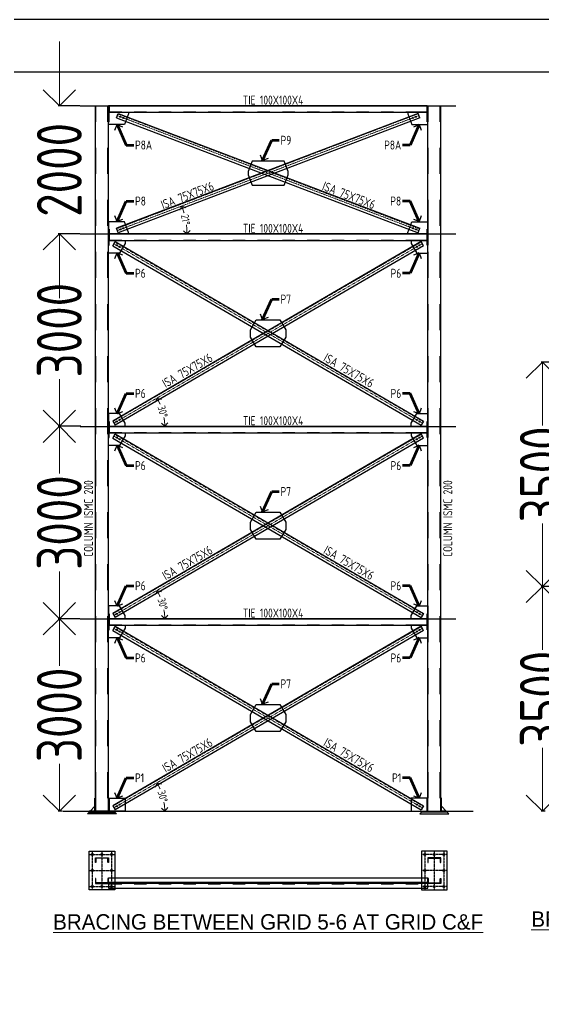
# Model space of a CAD drawing. Header units: millimetres. Extents: x 3470347 to 5996549, y -3470518 to 17149644.
# Drawn here: x 4843152 to 4851320, y 6806331 to 6821582 of the extents above; entities that cross this region are included whole.
import ezdxf
from ezdxf.enums import TextEntityAlignment as Align

# ---------------------------------------------------------------- set-up
doc = ezdxf.new("R2010")
doc.units = ezdxf.units.MM
doc.header["$MEASUREMENT"] = 0
doc.header["$PDMODE"] = 35
doc.header["$PDSIZE"] = -5
for name, pattern in [('CENTERX2', [4, 2.5, -0.5, 0.5, -0.5]), ('Continous', [0]), ('DASHED2', [0.375, 0.25, -0.125]), ('HIDDEN', [0.375, 0.25, -0.125])]:
    doc.linetypes.add(name, pattern=pattern)
doc.layers.get('0').update_dxf_attribs({"linetype": 'CONTINUOUS', "lineweight": 25})
doc.layers.get('DEFPOINTS').update_dxf_attribs({"linetype": 'CONTINUOUS', "lineweight": 25})
for name, color, linetype, lineweight in [('6 TEXT', 7, 'CONTINUOUS', 25), ('padestial', 5, 'CONTINUOUS', 20), ('rDIMension', 1, 'CONTINUOUS', 18), ('rPCC DASH', 9, 'HIDDEN', 15), ('rRCC 1', 3, 'CONTINUOUS', 25), ('rRCC 2', 40, 'CONTINUOUS', 15), ('SHEET', 7, 'CONTINUOUS', 15)]:
    doc.layers.add(name, color=color, linetype=linetype, lineweight=lineweight)
doc.layers.add('lintel', color=2, linetype='CONTINUOUS')
doc.layers.add('see level', color=2, linetype='CONTINUOUS')
doc.styles.add('DIM', font='geniso.shx', dxfattribs={"width": 0.85})
doc.styles.get("Standard").update_dxf_attribs({"font": ''})
doc.styles.get('Standard').set_extended_font_data('AR CENA')
doc.dimstyles.new('Copy of ST-100', dxfattribs={"dimscale": 100, "dimtxt": 1.2, "dimasz": 1.3, "dimexe": 0.18, "dimexo": 0.0625, "dimgap": 0.2, "dimtad": 0, "dimdec": 0, "dimzin": 0, "dimdsep": 46, "dimtxsty": 'DIM', "dimblk": 'OPEN90', "dimcen": 0.09, "dimclrd": 1, "dimclrt": 7, "dimadec": 0, "dimazin": 0, "dimtfac": 1, "dimtdec": 0, "dimtofl": 0, "dimtmove": 0, "dimatfit": 3, "dimldrblk": 'OPEN90', "dimfxl": 1, "dimtolj": 1, "dimtzin": 0, "dimlwd": -1, "dimarcsym": 0})
doc.dimstyles.new('ST-100', dxfattribs={"dimscale": 100, "dimtxt": 7, "dimasz": 5, "dimexe": 0.18, "dimexo": 0.0625, "dimgap": 0.2, "dimtad": 0, "dimdec": 0, "dimzin": 0, "dimdsep": 46, "dimtxsty": 'DIM', "dimblk": 'OPEN90', "dimcen": 0.09, "dimclrd": 256, "dimclrt": 7, "dimadec": 0, "dimazin": 0, "dimtfac": 1, "dimtdec": 0, "dimtofl": 0, "dimtmove": 0, "dimatfit": 3, "dimldrblk": 'OPEN90', "dimfxl": 1, "dimtolj": 1, "dimtzin": 0, "dimlwd": -1, "dimarcsym": 0})

# ---------------------------------------------------------------- blocks, each defined once
blk = doc.blocks.new('_Open90')
at = {"color": 0, "linetype": 'ByBlock', "lineweight": -2}
for p, q in [((-0.5, 0.5), (0, 0)), ((0, 0), (-1, 0)), ((0, 0), (-0.5, -0.5))]:
    blk.add_line(p, q, dxfattribs=at)
blk = doc.blocks.new('*D1740')
at = {"layer": 'DEFPOINTS', "color": 0}
for p in [(4843772, 6812238), (4844099, 6812238), (4843823, 6809238)]:
    blk.add_point(p, dxfattribs=at)
at = {"layer": 'rDIMension', "color": 0, "linetype": 'ByBlock', "lineweight": -2, "ltscale": 0.5}
for p, q in [((4844093, 6812238), (4843754, 6812238)), ((4843817, 6809238), (4843754, 6809238))]:
    blk.add_line(p, q, dxfattribs=at)
at = {"layer": 'rDIMension', "linetype": 'ByBlock', "ltscale": 0.5}
for p, q in [((4843772, 6811738), (4843772, 6811502)), ((4843772, 6809738), (4843772, 6809974))]:
    blk.add_line(p, q, dxfattribs=at)
at = {"layer": 'rDIMension', "xscale": 500, "yscale": 500, "zscale": 500}
for p, rotation in [((4843772, 6812238), 90), ((4843772, 6809238), 270)]:
    blk.add_blockref('_Open90', p, dxfattribs=dict(at, rotation=rotation))
at = {"layer": 'rDIMension', "color": 7, "insert": (4843772, 6810738), "char_height": 700, "attachment_point": 5, "rotation": 90, "style": 'DIM'}
blk.add_mtext('\\A1;3000', dxfattribs=at)
blk = doc.blocks.new('*D1741')
at = {"layer": 'DEFPOINTS', "color": 0}
for p in [(4843772, 6815238), (4844111, 6815238), (4843835, 6812238)]:
    blk.add_point(p, dxfattribs=at)
at = {"layer": 'rDIMension', "color": 0, "linetype": 'ByBlock', "lineweight": -2, "ltscale": 0.5}
for p, q in [((4844105, 6815238), (4843754, 6815238)), ((4843829, 6812238), (4843754, 6812238))]:
    blk.add_line(p, q, dxfattribs=at)
at = {"layer": 'rDIMension', "linetype": 'ByBlock', "ltscale": 0.5}
for p, q in [((4843772, 6814738), (4843772, 6814502)), ((4843772, 6812738), (4843772, 6812974))]:
    blk.add_line(p, q, dxfattribs=at)
at = {"layer": 'rDIMension', "xscale": 500, "yscale": 500, "zscale": 500}
for p, rotation in [((4843772, 6815238), 90), ((4843772, 6812238), 270)]:
    blk.add_blockref('_Open90', p, dxfattribs=dict(at, rotation=rotation))
at = {"layer": 'rDIMension', "color": 7, "insert": (4843772, 6813738), "char_height": 700, "attachment_point": 5, "rotation": 90, "style": 'DIM'}
blk.add_mtext('\\A1;3000', dxfattribs=at)
blk = doc.blocks.new('*D1742')
at = {"layer": 'DEFPOINTS', "color": 0}
for p in [(4843772, 6818238), (4844099, 6818238), (4843823, 6815238)]:
    blk.add_point(p, dxfattribs=at)
at = {"layer": 'rDIMension', "color": 0, "linetype": 'ByBlock', "lineweight": -2, "ltscale": 0.5}
for p, q in [((4844093, 6818238), (4843754, 6818238)), ((4843817, 6815238), (4843754, 6815238))]:
    blk.add_line(p, q, dxfattribs=at)
at = {"layer": 'rDIMension', "linetype": 'ByBlock', "ltscale": 0.5}
for p, q in [((4843772, 6817738), (4843772, 6817502)), ((4843772, 6815738), (4843772, 6815974))]:
    blk.add_line(p, q, dxfattribs=at)
at = {"layer": 'rDIMension', "xscale": 500, "yscale": 500, "zscale": 500}
for p, rotation in [((4843772, 6818238), 90), ((4843772, 6815238), 270)]:
    blk.add_blockref('_Open90', p, dxfattribs=dict(at, rotation=rotation))
at = {"layer": 'rDIMension', "color": 7, "insert": (4843772, 6816738), "char_height": 700, "attachment_point": 5, "rotation": 90, "style": 'DIM'}
blk.add_mtext('\\A1;3000', dxfattribs=at)
blk = doc.blocks.new('*D1743')
at = {"layer": 'DEFPOINTS', "color": 0}
for p in [(4843772, 6820238), (4844099, 6820238), (4843823, 6818238)]:
    blk.add_point(p, dxfattribs=at)
at = {"layer": 'rDIMension', "linetype": 'ByBlock', "ltscale": 0.5}
for p, q in [((4843772, 6820738), (4843772, 6821238)), ((4843772, 6817738), (4843772, 6817238))]:
    blk.add_line(p, q, dxfattribs=at)
at = {"layer": 'rDIMension', "color": 0, "linetype": 'ByBlock', "lineweight": -2, "ltscale": 0.5}
for p, q in [((4844093, 6820238), (4843754, 6820238)), ((4843817, 6818238), (4843754, 6818238))]:
    blk.add_line(p, q, dxfattribs=at)
at = {"layer": 'rDIMension', "xscale": 500, "yscale": 500, "zscale": 500}
for p, rotation in [((4843772, 6820238), 270), ((4843772, 6818238), 90)]:
    blk.add_blockref('_Open90', p, dxfattribs=dict(at, rotation=rotation))
at = {"layer": 'rDIMension', "color": 7, "insert": (4843772, 6819238), "char_height": 700, "attachment_point": 5, "rotation": 90, "style": 'DIM'}
blk.add_mtext('\\A1;2000', dxfattribs=at)
blk = doc.blocks.new('*D1746')
at = {"layer": 'DEFPOINTS', "color": 0}
for p in [(4851303, 6812738), (4851629, 6812738), (4851353, 6809238)]:
    blk.add_point(p, dxfattribs=at)
at = {"layer": 'rDIMension', "color": 0, "linetype": 'ByBlock', "lineweight": -2, "ltscale": 0.5}
for p, q in [((4851623, 6812738), (4851285, 6812738)), ((4851347, 6809238), (4851285, 6809238))]:
    blk.add_line(p, q, dxfattribs=at)
at = {"layer": 'rDIMension', "linetype": 'ByBlock', "ltscale": 0.5}
for p, q in [((4851303, 6812238), (4851303, 6811752)), ((4851303, 6809738), (4851303, 6810224))]:
    blk.add_line(p, q, dxfattribs=at)
at = {"layer": 'rDIMension', "xscale": 500, "yscale": 500, "zscale": 500}
for p, rotation in [((4851303, 6812738), 90), ((4851303, 6809238), 270)]:
    blk.add_blockref('_Open90', p, dxfattribs=dict(at, rotation=rotation))
at = {"layer": 'rDIMension', "color": 7, "insert": (4851303, 6810988), "char_height": 700, "attachment_point": 5, "rotation": 90, "style": 'DIM'}
blk.add_mtext('\\A1;3500', dxfattribs=at)
blk = doc.blocks.new('*D1747')
at = {"layer": 'DEFPOINTS', "color": 0}
for p in [(4851303, 6816238), (4851641, 6816238), (4851629, 6812738)]:
    blk.add_point(p, dxfattribs=at)
at = {"layer": 'rDIMension', "color": 0, "linetype": 'ByBlock', "lineweight": -2, "ltscale": 0.5}
for p, q in [((4851635, 6816238), (4851285, 6816238)), ((4851623, 6812738), (4851285, 6812738))]:
    blk.add_line(p, q, dxfattribs=at)
at = {"layer": 'rDIMension', "linetype": 'ByBlock', "ltscale": 0.5}
for p, q in [((4851303, 6815738), (4851303, 6815252)), ((4851303, 6813238), (4851303, 6813724))]:
    blk.add_line(p, q, dxfattribs=at)
at = {"layer": 'rDIMension', "xscale": 500, "yscale": 500, "zscale": 500}
for p, rotation in [((4851303, 6816238), 90), ((4851303, 6812738), 270)]:
    blk.add_blockref('_Open90', p, dxfattribs=dict(at, rotation=rotation))
at = {"layer": 'rDIMension', "color": 7, "insert": (4851303, 6814488), "char_height": 700, "attachment_point": 5, "rotation": 90, "style": 'DIM'}
blk.add_mtext('\\A1;3500', dxfattribs=at)
blk = doc.blocks.new('*D1752')
at = {"layer": 'DEFPOINTS', "color": 0}
for p in [(4849432, 6812087), (4843829, 6809238), (4844623, 6809288), (4845415, 6809245), (4850226, 6809238)]:
    blk.add_point(p, dxfattribs=at)
at = {"layer": 'rDIMension', "color": 1, "linetype": 'ByBlock'}
for start, end in [(23.0861, 23.6766), (6.5269, 9.1286)]:
    blk.add_arc((4844536, 6809238), 878, start, end, dxfattribs=at)
at = {"layer": 'rDIMension', "color": 1, "xscale": 100, "yscale": 100, "zscale": 100}
for p, rotation in [((4845295, 6809680), 116.940046121984), ((4845415, 6809238), 273.2634480507022)]:
    blk.add_blockref('_Open90', p, dxfattribs=dict(at, rotation=rotation))
at = {"layer": 'rDIMension', "color": 7, "insert": (4845384, 6809467), "char_height": 120, "attachment_point": 5, "rotation": 285.1017, "style": 'DIM'}
blk.add_mtext('\\A1;30%%d', dxfattribs=at)
blk = doc.blocks.new('*D1753')
at = {"layer": 'DEFPOINTS', "color": 0}
for p in [(4849432, 6815087), (4844623, 6812288), (4844099, 6812238), (4845415, 6812239), (4849956, 6812238)]:
    blk.add_point(p, dxfattribs=at)
at = {"layer": 'rDIMension', "color": 1, "linetype": 'ByBlock'}
for start, end in [(23.0861, 23.6766), (6.5269, 9.1286)]:
    blk.add_arc((4844536, 6812238), 878, start, end, dxfattribs=at)
at = {"layer": 'rDIMension', "color": 1, "xscale": 100, "yscale": 100, "zscale": 100}
for p, rotation in [((4845295, 6812680), 116.9400523882012), ((4845415, 6812238), 273.2634417844851)]:
    blk.add_blockref('_Open90', p, dxfattribs=dict(at, rotation=rotation))
at = {"layer": 'rDIMension', "color": 7, "insert": (4845384, 6812467), "char_height": 120, "attachment_point": 5, "rotation": 285.1017, "style": 'DIM'}
blk.add_mtext('\\A1;30%%d', dxfattribs=at)
blk = doc.blocks.new('*D1754')
at = {"layer": 'DEFPOINTS', "color": 0}
for p in [(4849432, 6818087), (4844099, 6815238), (4844623, 6815288), (4845415, 6815242), (4849956, 6815238)]:
    blk.add_point(p, dxfattribs=at)
at = {"layer": 'rDIMension', "color": 1, "linetype": 'ByBlock'}
for start, end in [(23.0861, 23.6766), (6.5269, 9.1286)]:
    blk.add_arc((4844536, 6815238), 878, start, end, dxfattribs=at)
at = {"layer": 'rDIMension', "color": 1, "xscale": 100, "yscale": 100, "zscale": 100}
for p, rotation in [((4845295, 6815680), 116.9400461219803), ((4845415, 6815238), 273.263448050706)]:
    blk.add_blockref('_Open90', p, dxfattribs=dict(at, rotation=rotation))
at = {"layer": 'rDIMension', "color": 7, "insert": (4845384, 6815467), "char_height": 120, "attachment_point": 5, "rotation": 285.1017, "style": 'DIM'}
blk.add_mtext('\\A1;30%%d', dxfattribs=at)
blk = doc.blocks.new('*D1755')
at = {"layer": 'DEFPOINTS', "color": 0}
for p in [(4849378, 6820084), (4845753, 6818386), (4844099, 6818238), (4844676, 6818291), (4849956, 6818238)]:
    blk.add_point(p, dxfattribs=at)
at = {"layer": 'rDIMension', "color": 1, "linetype": 'ByBlock'}
for start, end in [(15.6702, 16.2005), (4.675, 6.64)]:
    blk.add_arc((4844536, 6818238), 1226, start, end, dxfattribs=at)
at = {"layer": 'rDIMension', "color": 1, "xscale": 100, "yscale": 100, "zscale": 100}
for p, rotation in [((4845682, 6818675), 108.5380165022048), ((4845762, 6818238), 272.3374811977275)]:
    blk.add_blockref('_Open90', p, dxfattribs=dict(at, rotation=rotation))
at = {"layer": 'rDIMension', "color": 7, "insert": (4845742, 6818460), "char_height": 120, "attachment_point": 5, "rotation": 280.4377, "style": 'DIM'}
blk.add_mtext('\\A1;21%%d', dxfattribs=at)

msp = doc.modelspace()

# ---------------------------------------------------------------- hatches: boundary and pattern name
at = {"layer": '6 TEXT', "linetype": 'ByBlock'}
h = msp.add_hatch(color=8, dxfattribs=at)
h.dxf.hatch_style = 1
h.paths.add_polyline_path([(4844342.26, 6808503.9), (4844342.26, 6808437.9, -0.41421356), (4844339.26, 6808434.9), (4844336.26, 6808434.9), (4844336.26, 6808509.9), (4844536.26, 6808509.9), (4844536.26, 6808434.9), (4844533.26, 6808434.9, -0.41421356), (4844530.26, 6808437.9), (4844530.26, 6808503.9)])
h = msp.add_hatch(color=8, dxfattribs=at)
h.dxf.hatch_style = 1
h.paths.add_polyline_path([(4849712.26, 6808503.9), (4849712.26, 6808437.9, 0.41421356), (4849715.26, 6808434.9), (4849718.26, 6808434.9), (4849718.26, 6808509.9), (4849518.26, 6808509.9), (4849518.26, 6808434.9), (4849521.26, 6808434.9, 0.41421356), (4849524.26, 6808437.9), (4849524.26, 6808503.9)])
h = msp.add_hatch(color=8, dxfattribs=at)
h.dxf.hatch_style = 1
h.paths.add_polyline_path([(4844342.26, 6808115.9), (4844342.26, 6808181.9, 0.41421356), (4844339.26, 6808184.9), (4844336.26, 6808184.9), (4844336.26, 6808109.9), (4844536.26, 6808109.9), (4844536.26, 6808184.9), (4844533.26, 6808184.9, 0.41421356), (4844530.26, 6808181.9), (4844530.26, 6808115.9)])
h = msp.add_hatch(color=8, dxfattribs=at)
h.dxf.hatch_style = 1
h.paths.add_polyline_path([(4849712.26, 6808115.9), (4849712.26, 6808181.9, -0.41421356), (4849715.26, 6808184.9), (4849718.26, 6808184.9), (4849718.26, 6808109.9), (4849518.26, 6808109.9), (4849518.26, 6808184.9), (4849521.26, 6808184.9, -0.41421356), (4849524.26, 6808181.9), (4849524.26, 6808115.9)])
at = {"layer": 'padestial', "linetype": 'ByBlock', "true_color": 0xfeeab9}
h = msp.add_hatch(color=254, dxfattribs=at)
h.dxf.hatch_style = 1
h.paths.add_polyline_path([(4844796.26, 6808121.9), (4844536.26, 6808121.9), (4844536.26, 6808109.9), (4844796.26, 6808109.9)])
h = msp.add_hatch(color=254, dxfattribs=at)
h.dxf.hatch_style = 1
h.paths.add_polyline_path([(4847302.26, 6808109.9), (4847302.26, 6808121.9), (4846752.26, 6808121.9), (4846752.26, 6808109.9)])
h = msp.add_hatch(color=254, dxfattribs=at)
h.dxf.hatch_style = 1
h.paths.add_polyline_path([(4849258.26, 6808121.9), (4849518.26, 6808121.9), (4849518.26, 6808109.9), (4849258.26, 6808109.9)])
at = {"layer": 'rPCC DASH', "linetype": 'Continous', "transparency": 33554534}
h = msp.add_hatch(color=256, dxfattribs=at)
h.dxf.hatch_style = 1
h.paths.add_polyline_path([(4849506.26, 6819987.75), (4849518.26, 6819987.75), (4849518.26, 6820237.75), (4849506.26, 6820237.75)])
h.paths.add_polyline_path([(4844536.26, 6819987.75), (4844536.26, 6820237.75), (4844548.26, 6820237.75), (4844548.26, 6819987.75)])
h = msp.add_hatch(color=256, dxfattribs=at)
h.dxf.hatch_style = 1
h.paths.add_polyline_path([(4849506.26, 6818062.75), (4849506.26, 6818312.75), (4849518.26, 6818312.75), (4849518.26, 6818062.75)])
h.paths.add_polyline_path([(4844536.26, 6818312.75), (4844548.26, 6818312.75), (4844548.26, 6818062.75), (4844536.26, 6818062.75)])
h = msp.add_hatch(color=256, dxfattribs=at)
h.dxf.hatch_style = 1
h.paths.add_polyline_path([(4849506.26, 6815062.75), (4849506.26, 6815312.75), (4849518.26, 6815312.75), (4849518.26, 6815062.75)])
h.paths.add_polyline_path([(4844536.26, 6815312.75), (4844548.26, 6815312.75), (4844548.26, 6815062.75), (4844536.26, 6815062.75)])
h = msp.add_hatch(color=256, dxfattribs=at)
h.dxf.hatch_style = 1
h.paths.add_polyline_path([(4849506.26, 6812062.75), (4849506.26, 6812312.75), (4849518.26, 6812312.75), (4849518.26, 6812062.75)])
h.paths.add_polyline_path([(4844536.26, 6812312.75), (4844548.26, 6812312.75), (4844548.26, 6812062.75), (4844536.26, 6812062.75)])

# ---------------------------------------------------------------- linework, layer by layer
at = {"color": 1, "ltscale": 0.25}
for p, q in [((4844336.26, 6809237.75), (4844336.26, 6820237.75)), ((4844536.26, 6809237.75), (4844536.26, 6820237.75)), ((4849518.26, 6809237.75), (4849518.26, 6820237.75)), ((4849718.26, 6809237.75), (4849718.26, 6820237.75))]:
    msp.add_line(p, q, dxfattribs=at)
at = {"color": 1, "linetype": 'DASHED2', "ltscale": 0.25}
for p, q in [((4844342.26, 6809237.75), (4844342.26, 6820237.75)), ((4844530.26, 6809237.75), (4844530.26, 6820237.75)), ((4849524.26, 6809237.75), (4849524.26, 6820237.75)), ((4849712.26, 6809237.75), (4849712.26, 6820237.75))]:
    msp.add_line(p, q, dxfattribs=at)
at = {"color": 5, "linetype": 'DASHED2', "ltscale": 0.25}
for p, q in [((4849366.88, 6820113.73), (4844665.19, 6818320.63)), ((4844687.64, 6820113.73), (4849389.33, 6818320.63)), ((4849415.99, 6818114.67), (4844606.83, 6815315.28)), ((4844638.53, 6818114.67), (4849447.68, 6815315.28)), ((4849415.99, 6815114.67), (4844606.83, 6812315.28)), ((4844638.53, 6815114.67), (4849447.68, 6812315.28)), ((4849415.99, 6812114.67), (4844606.83, 6809315.28)), ((4844638.53, 6812114.67), (4849447.68, 6809315.28)), ((4844536.26, 6808127.9), (4849518.26, 6808127.9)), ((4844536.26, 6808103.9), (4849518.26, 6808103.9))]:
    msp.add_line(p, q, dxfattribs=at)
at = {"color": 192, "lineweight": 25, "elevation": 0}
msp.add_lwpolyline([(4835207.63, 6791073.07), (4878355.87, 6791073.07), (4878355.87, 6821581.96), (4835207.63, 6821581.96)], close=True, dxfattribs=at)
at = {"color": 6, "ltscale": 15}
for points in [[(4844548.26, 6820137.75), (4849506.26, 6820137.75), (4849506.26, 6820237.75), (4844548.26, 6820237.75)], [(4844548.26, 6818137.75), (4849506.26, 6818137.75), (4849506.26, 6818237.75), (4844548.26, 6818237.75)], [(4844548.26, 6815137.75), (4849506.26, 6815137.75), (4849506.26, 6815237.75), (4844548.26, 6815237.75)], [(4844548.26, 6812137.75), (4849506.26, 6812137.75), (4849506.26, 6812237.75), (4844548.26, 6812237.75)]]:
    msp.add_lwpolyline(points, close=True, dxfattribs=at)
at = {"color": 1, "linetype": 'DASHED2', "ltscale": 0.25}
for points in [[(4844548.26, 6820142.75), (4849506.26, 6820142.75), (4849506.26, 6820232.75), (4844548.26, 6820232.75)], [(4844548.26, 6818142.75), (4849506.26, 6818142.75), (4849506.26, 6818232.75), (4844548.26, 6818232.75)], [(4844548.26, 6815142.75), (4849506.26, 6815142.75), (4849506.26, 6815232.75), (4844548.26, 6815232.75)], [(4844548.26, 6812142.75), (4849506.26, 6812142.75), (4849506.26, 6812232.75), (4844548.26, 6812232.75)]]:
    msp.add_lwpolyline(points, close=True, dxfattribs=at)
at = {"layer": '6 TEXT', "color": 8, "linetype": 'CENTERX2', "ltscale": 0.1}
for p, q in [((4844236.26, 6808559.9), (4844636.26, 6808559.9)), ((4844286.26, 6808609.9), (4844286.26, 6808009.9)), ((4844436.26, 6808609.9), (4844436.26, 6808009.9)), ((4844586.26, 6808609.9), (4844586.26, 6808009.9)), ((4849818.26, 6808559.9), (4849418.26, 6808559.9)), ((4849468.26, 6808609.9), (4849468.26, 6808009.9)), ((4849618.26, 6808609.9), (4849618.26, 6808009.9)), ((4849768.26, 6808609.9), (4849768.26, 6808009.9)), ((4844236.26, 6808309.9), (4844636.26, 6808309.9)), ((4849818.26, 6808309.9), (4849418.26, 6808309.9)), ((4844236.26, 6808059.9), (4844636.26, 6808059.9)), ((4849818.26, 6808059.9), (4849418.26, 6808059.9))]:
    msp.add_line(p, q, dxfattribs=at)
at = {"layer": '6 TEXT', "color": 6, "linetype": 'ByBlock'}
for points in [[(4844236.26, 6808009.9), (4844236.26, 6808609.9), (4844636.26, 6808609.9), (4844636.26, 6808009.9)], [(4849818.26, 6808009.9), (4849818.26, 6808609.9), (4849418.26, 6808609.9), (4849418.26, 6808009.9)]]:
    msp.add_lwpolyline(points, close=True, dxfattribs=at)
for points in [[(4844339.26, 6808434.9), (4844336.26, 6808434.9), (4844336.26, 6808509.9), (4844536.26, 6808509.9), (4844536.26, 6808434.9), (4844533.26, 6808434.9, -0.41421356), (4844530.26, 6808437.9), (4844530.26, 6808503.9), (4844342.26, 6808503.9), (4844342.26, 6808437.9, -0.41421356)], [(4849715.26, 6808434.9), (4849718.26, 6808434.9), (4849718.26, 6808509.9), (4849518.26, 6808509.9), (4849518.26, 6808434.9), (4849521.26, 6808434.9, 0.41421356), (4849524.26, 6808437.9), (4849524.26, 6808503.9), (4849712.26, 6808503.9), (4849712.26, 6808437.9, 0.41421356)], [(4844339.26, 6808184.9), (4844336.26, 6808184.9), (4844336.26, 6808109.9), (4844536.26, 6808109.9), (4844536.26, 6808184.9), (4844533.26, 6808184.9, 0.41421356), (4844530.26, 6808181.9), (4844530.26, 6808115.9), (4844342.26, 6808115.9), (4844342.26, 6808181.9, 0.41421356)], [(4849715.26, 6808184.9), (4849718.26, 6808184.9), (4849718.26, 6808109.9), (4849518.26, 6808109.9), (4849518.26, 6808184.9), (4849521.26, 6808184.9, -0.41421356), (4849524.26, 6808181.9), (4849524.26, 6808115.9), (4849712.26, 6808115.9), (4849712.26, 6808181.9, -0.41421356)]]:
    msp.add_lwpolyline(points, format="xyb", close=True, dxfattribs=at)
at = {"layer": '6 TEXT', "color": 2, "linetype": 'ByBlock'}
for centre in [(4844286.26, 6808559.9), (4844436.26, 6808559.9), (4844586.26, 6808559.9), (4849468.26, 6808559.9), (4849618.26, 6808559.9), (4849768.26, 6808559.9), (4844286.26, 6808309.9), (4844586.26, 6808309.9), (4849468.26, 6808309.9), (4849768.26, 6808309.9), (4844286.26, 6808059.9), (4844436.26, 6808059.9), (4844586.26, 6808059.9), (4849468.26, 6808059.9), (4849618.26, 6808059.9), (4849768.26, 6808059.9)]:
    msp.add_circle(centre, 15, dxfattribs=at)
at = {"layer": 'lintel', "color": 5, "linetype": 'ByBlock'}
for p, q in [((4849364.74, 6820119.34), (4844663.05, 6818326.24)), ((4844663.05, 6820049.26), (4844689.77, 6820119.34)), ((4844689.77, 6820119.34), (4849391.47, 6818326.24)), ((4849391.47, 6820049.26), (4849364.74, 6820119.34)), ((4849391.47, 6820049.26), (4849364.74, 6820119.34)), ((4844663.05, 6820049.26), (4849364.74, 6818256.16)), ((4849391.47, 6820049.26), (4844689.77, 6818256.16)), ((4844689.77, 6818256.16), (4844663.05, 6818326.24)), ((4849364.74, 6818256.16), (4849391.47, 6818326.24)), ((4849412.97, 6818119.85), (4844603.82, 6815320.47)), ((4844603.82, 6818055.04), (4844641.55, 6818119.85)), ((4844641.55, 6818119.85), (4849450.7, 6815320.47)), ((4849450.7, 6818055.04), (4849412.97, 6818119.85)), ((4844603.82, 6818055.04), (4849412.97, 6815255.65)), ((4849450.7, 6818055.04), (4844641.55, 6815255.65)), ((4844603.82, 6815320.47), (4844641.55, 6815255.65)), ((4849450.7, 6815320.47), (4849412.97, 6815255.65)), ((4849412.97, 6815119.85), (4844603.82, 6812320.47)), ((4844603.82, 6815055.04), (4844641.55, 6815119.85)), ((4844603.82, 6815055.04), (4849412.97, 6812255.65)), ((4844641.55, 6815119.85), (4849450.7, 6812320.47)), ((4849450.7, 6815055.04), (4844641.55, 6812255.65)), ((4849450.7, 6815055.04), (4849412.97, 6815119.85)), ((4844603.82, 6812320.47), (4844641.55, 6812255.65)), ((4849450.7, 6812320.47), (4849412.97, 6812255.65)), ((4849412.97, 6812119.85), (4844603.82, 6809320.47)), ((4844603.82, 6812055.04), (4844641.55, 6812119.85)), ((4844641.55, 6812119.85), (4849450.7, 6809320.47)), ((4849450.7, 6812055.04), (4849412.97, 6812119.85)), ((4844603.82, 6812055.04), (4849412.97, 6809255.65)), ((4849450.7, 6812055.04), (4844641.55, 6809255.65)), ((4844603.82, 6809320.47), (4844641.55, 6809255.65)), ((4849450.7, 6809320.47), (4849412.97, 6809255.65))]:
    msp.add_line(p, q, dxfattribs=at)
for points in [[(4844536.26, 6819987.75), (4844548.26, 6819987.75), (4844548.26, 6820237.75), (4844536.26, 6820237.75)], [(4849518.26, 6819987.75), (4849506.26, 6819987.75), (4849506.26, 6820237.75), (4849518.26, 6820237.75)], [(4844536.26, 6818062.75), (4844548.26, 6818062.75), (4844548.26, 6818312.75), (4844536.26, 6818312.75)], [(4849518.26, 6818062.75), (4849506.26, 6818062.75), (4849506.26, 6818312.75), (4849518.26, 6818312.75)], [(4844536.26, 6815062.75), (4844548.26, 6815062.75), (4844548.26, 6815312.75), (4844536.26, 6815312.75)], [(4849518.26, 6815062.75), (4849506.26, 6815062.75), (4849506.26, 6815312.75), (4849518.26, 6815312.75)], [(4844536.26, 6812062.75), (4844548.26, 6812062.75), (4844548.26, 6812312.75), (4844536.26, 6812312.75)], [(4849518.26, 6812062.75), (4849506.26, 6812062.75), (4849506.26, 6812312.75), (4849518.26, 6812312.75)], [(4844536.26, 6808121.9), (4844536.26, 6808196.9), (4849518.26, 6808196.9), (4849518.26, 6808121.9)], [(4849518.26, 6808109.9), (4844536.26, 6808109.9), (4844536.26, 6808034.9), (4849518.26, 6808034.9)]]:
    msp.add_lwpolyline(points, close=True, dxfattribs=at)
at = {"layer": 'lintel', "color": 4, "linetype": 'ByBlock'}
for points in [[(4844848.26, 6820112.75), (4844786.26, 6819947.75), (4844536.26, 6819947.75), (4844536.26, 6819987.75), (4844548.26, 6819987.75), (4844548.26, 6820137.75), (4844848.26, 6820137.75)], [(4849206.26, 6820112.75), (4849268.26, 6819947.75), (4849518.26, 6819947.75), (4849518.26, 6819987.75), (4849506.26, 6819987.75), (4849506.26, 6820137.75), (4849206.26, 6820137.75)], [(4847337.26, 6819162.75), (4847337.26, 6819212.75), (4847277.26, 6819375.25), (4846777.26, 6819375.25), (4846717.26, 6819212.75), (4846717.26, 6819162.75), (4846777.26, 6819000.25), (4847277.26, 6819000.25)], [(4844848.26, 6818262.75), (4844786.26, 6818427.75), (4844536.26, 6818427.75), (4844536.26, 6818312.75), (4844548.26, 6818312.75), (4844548.26, 6818237.75), (4844848.26, 6818237.75)], [(4849206.26, 6818262.75), (4849268.26, 6818427.75), (4849518.26, 6818427.75), (4849518.26, 6818312.75), (4849506.26, 6818312.75), (4849506.26, 6818237.75), (4849206.26, 6818237.75)], [(4844798.26, 6818087.75), (4844708.26, 6817937.75), (4844536.26, 6817937.75), (4844536.26, 6818062.75), (4844548.26, 6818062.75), (4844548.26, 6818137.75), (4844798.26, 6818137.75)], [(4849256.26, 6818087.75), (4849346.26, 6817937.75), (4849518.26, 6817937.75), (4849518.26, 6818062.75), (4849506.26, 6818062.75), (4849506.26, 6818137.75), (4849256.26, 6818137.75)], [(4846842.26, 6816897.75), (4847212.26, 6816897.75), (4847302.26, 6816745.25), (4847302.26, 6816630.25), (4847212.26, 6816477.75), (4846842.26, 6816477.75), (4846752.26, 6816630.25), (4846752.26, 6816745.25)], [(4844798.26, 6815287.75), (4844708.26, 6815437.75), (4844536.26, 6815437.75), (4844536.26, 6815312.75), (4844548.26, 6815312.75), (4844548.26, 6815237.75), (4844798.26, 6815237.75)], [(4849256.26, 6815287.75), (4849346.26, 6815437.75), (4849518.26, 6815437.75), (4849518.26, 6815312.75), (4849506.26, 6815312.75), (4849506.26, 6815237.75), (4849256.26, 6815237.75)], [(4844798.26, 6815087.75), (4844708.26, 6814937.75), (4844536.26, 6814937.75), (4844536.26, 6815062.75), (4844548.26, 6815062.75), (4844548.26, 6815137.75), (4844798.26, 6815137.75)], [(4849256.26, 6815087.75), (4849346.26, 6814937.75), (4849518.26, 6814937.75), (4849518.26, 6815062.75), (4849506.26, 6815062.75), (4849506.26, 6815137.75), (4849256.26, 6815137.75)], [(4846842.26, 6813897.75), (4847212.26, 6813897.75), (4847302.26, 6813745.25), (4847302.26, 6813630.25), (4847212.26, 6813477.75), (4846842.26, 6813477.75), (4846752.26, 6813630.25), (4846752.26, 6813745.25)], [(4844798.26, 6812287.75), (4844708.26, 6812437.75), (4844536.26, 6812437.75), (4844536.26, 6812312.75), (4844548.26, 6812312.75), (4844548.26, 6812237.75), (4844798.26, 6812237.75)], [(4849256.26, 6812287.75), (4849346.26, 6812437.75), (4849518.26, 6812437.75), (4849518.26, 6812312.75), (4849506.26, 6812312.75), (4849506.26, 6812237.75), (4849256.26, 6812237.75)], [(4844798.26, 6812087.75), (4844708.26, 6811937.75), (4844536.26, 6811937.75), (4844536.26, 6812062.75), (4844548.26, 6812062.75), (4844548.26, 6812137.75), (4844798.26, 6812137.75)], [(4849256.26, 6812087.75), (4849346.26, 6811937.75), (4849518.26, 6811937.75), (4849518.26, 6812062.75), (4849506.26, 6812062.75), (4849506.26, 6812137.75), (4849256.26, 6812137.75)], [(4846842.26, 6810897.75), (4847212.26, 6810897.75), (4847302.26, 6810745.25), (4847302.26, 6810630.25), (4847212.26, 6810477.75), (4846842.26, 6810477.75), (4846752.26, 6810630.25), (4846752.26, 6810745.25)], [(4844336.26, 6809437.75), (4844336.26, 6809237.75), (4844326.26, 6809237.75), (4844326.26, 6809437.75)], [(4844546.26, 6809437.75), (4844546.26, 6809237.75), (4844536.26, 6809237.75), (4844536.26, 6809437.75)], [(4844796.26, 6809237.75), (4844546.26, 6809237.75), (4844546.26, 6809437.75), (4844796.26, 6809437.75)], [(4849258.26, 6809237.75), (4849508.26, 6809237.75), (4849508.26, 6809437.75), (4849258.26, 6809437.75)], [(4849508.26, 6809437.75), (4849508.26, 6809237.75), (4849518.26, 6809237.75), (4849518.26, 6809437.75)], [(4849718.26, 6809437.75), (4849718.26, 6809237.75), (4849728.26, 6809237.75), (4849728.26, 6809437.75)], [(4844236.26, 6809217.75), (4844636.26, 6809217.75), (4844636.26, 6809237.75), (4844236.26, 6809237.75)], [(4844326.26, 6809312.75), (4844251.26, 6809237.75), (4844326.26, 6809237.75)], [(4849818.26, 6809217.75), (4849418.26, 6809217.75), (4849418.26, 6809237.75), (4849818.26, 6809237.75)], [(4849728.26, 6809312.75), (4849803.26, 6809237.75), (4849728.26, 6809237.75)]]:
    msp.add_lwpolyline(points, close=True, dxfattribs=at)
at = {"layer": 'padestial', "color": 254, "linetype": 'ByBlock', "true_color": 0xfeeab9}
for points in [[(4844536.26, 6808109.9), (4844796.26, 6808109.9), (4844796.26, 6808121.9), (4844536.26, 6808121.9)], [(4846752.26, 6808109.9), (4847302.26, 6808109.9), (4847302.26, 6808121.9), (4846752.26, 6808121.9)], [(4849518.26, 6808109.9), (4849258.26, 6808109.9), (4849258.26, 6808121.9), (4849518.26, 6808121.9)]]:
    msp.add_lwpolyline(points, close=True, dxfattribs=at)
at = {"layer": 'rPCC DASH', "linetype": 'DASHED2', "ltscale": 0.35}
for p, q in [((4844676.41, 6820084.3), (4849378.1, 6818291.2)), ((4849378.1, 6820084.3), (4844676.41, 6818291.2)), ((4844622.68, 6818087.44), (4849431.83, 6815288.06)), ((4849431.83, 6818087.44), (4844622.68, 6815288.06)), ((4844622.68, 6815087.44), (4849431.83, 6812288.06)), ((4849431.83, 6815087.44), (4844622.68, 6812288.06)), ((4844622.68, 6812087.44), (4849431.83, 6809288.06)), ((4849431.83, 6812087.44), (4844622.68, 6809288.06))]:
    msp.add_line(p, q, dxfattribs=at)
at = {"layer": 'rRCC 1', "color": 40, "true_color": 0xf8d731}
for centre in [(4844723.13, 6820066.48), (4844769.85, 6820048.67), (4849284.67, 6820048.67), (4849331.39, 6820066.48), (4844723.13, 6818309.02), (4844769.85, 6818326.84), (4849284.67, 6818326.84), (4849331.39, 6818309.02), (4844665.89, 6818062.29), (4849388.62, 6818062.29), (4844709.11, 6818037.14), (4849345.41, 6818037.14), (4844709.11, 6815338.37), (4849345.41, 6815338.37), (4844665.89, 6815313.21), (4849388.62, 6815313.21), (4844665.89, 6815062.29), (4844709.11, 6815037.14), (4849345.41, 6815037.14), (4849388.62, 6815062.29), (4844665.89, 6812313.21), (4844709.11, 6812338.37), (4849345.41, 6812338.37), (4849388.62, 6812313.21), (4844665.89, 6812062.29), (4844709.11, 6812037.14), (4849345.41, 6812037.14), (4849388.62, 6812062.29), (4844665.89, 6809313.21), (4844709.11, 6809338.37), (4849345.41, 6809338.37), (4849388.62, 6809313.21)]:
    msp.add_circle(centre, 8, dxfattribs=at)
at = {"layer": 'see level', "color": 8, "linetype": 'ByBlock'}
for p, q in [((4844098.76, 6820237.75), (4849955.76, 6820237.75)), ((4844098.76, 6818237.75), (4849955.76, 6818237.75)), ((4844098.76, 6815237.75), (4849955.76, 6815237.75)), ((4844098.76, 6812237.75), (4849955.76, 6812237.75)), ((4843828.81, 6809237.75), (4850225.7, 6809237.75))]:
    msp.add_line(p, q, dxfattribs=at)
at = {"layer": 'see level', "color": 0, "linetype": 'ByBlock'}
for points in [[(4844211.26, 6809192.75), (4844236.26, 6809217.75), (4844636.26, 6809217.75), (4844661.26, 6809192.75), (4844211.26, 6809192.75)], [(4849843.26, 6809192.75), (4849818.26, 6809217.75), (4849418.26, 6809217.75), (4849393.26, 6809192.75), (4849843.26, 6809192.75)]]:
    msp.add_lwpolyline(points, dxfattribs=at)
at = {"layer": 'SHEET', "color": 220, "lineweight": 25, "elevation": 0}
msp.add_lwpolyline([(4836029.5, 6791893.4), (4877533.99, 6791893.4), (4877533.99, 6820761.63), (4836029.5, 6820761.63)], close=True, dxfattribs=at)

# ---------------------------------------------------------------- texts
at = {"layer": 'rRCC 1', "color": 7, "char_height": 140.625, "style": 'DIM'}
for s, insert, attachment_point in [('\\A1;TIE 100X100X4', (4847575.39, 6820325.78), 6), ('\\A1;P9', (4847220.55, 6819699.22), 4), ('\\A1;P8A', (4844952.25, 6819624.79), 4), ('\\A1;P8A', (4849102.26, 6819624.79), 6), ('\\A1;P8', (4844952.25, 6818750.72), 4), ('\\A1;P8', (4849102.26, 6818750.72), 6), ('\\A1;TIE 100X100X4', (4847575.39, 6818325.78), 6), ('\\A1;P6', (4844952.25, 6817624.79), 4), ('\\A1;P6', (4849102.26, 6817624.79), 6), ('\\A1;P7', (4847220.55, 6817221.72), 4), ('\\A1;P6', (4844952.25, 6815750.72), 4), ('\\A1;P6', (4849102.26, 6815750.72), 6), ('\\A1;TIE 100X100X4', (4847575.39, 6815325.78), 6), ('\\A1;P6', (4844952.25, 6814624.79), 4), ('\\A1;P6', (4849102.26, 6814624.79), 6), ('\\A1;P7', (4847220.55, 6814221.72), 4), ('\\A1;P6', (4844952.25, 6812750.72), 4), ('\\A1;P6', (4849102.26, 6812750.72), 6), ('\\A1;TIE 100X100X4', (4847575.39, 6812325.78), 6), ('\\A1;P6', (4844952.25, 6811624.79), 4), ('\\A1;P6', (4849102.26, 6811624.79), 6), ('\\A1;P7', (4847220.55, 6811221.72), 4), ('\\A1;P1', (4844952.25, 6809755.72), 4), ('\\A1;P1', (4849102.26, 6809755.72), 6)]:
    msp.add_mtext(s, dxfattribs=dict(at, insert=insert, attachment_point=attachment_point))
for s, insert, attachment_point, rotation in [('\\A1;ISA 75X75X6', (4845768.26, 6818840.32), 5, 21), ('\\A1;ISA 75X75X6', (4848286.26, 6818840.32), 5, 339), ('\\A1;ISA 75X75X6', (4845768.26, 6816109.62), 5, 30), ('\\A1;ISA 75X75X6', (4848286.26, 6816109.62), 5, 330), ('\\A1;COLUMN ISMC 200', (4844226.4, 6814396.38), 6, 90), ('\\A1;COLUMN ISMC 200', (4849828.12, 6814396.38), 6, 90), ('\\A1;ISA 75X75X6', (4845768.26, 6813109.62), 5, 30), ('\\A1;ISA 75X75X6', (4848286.26, 6813109.62), 5, 330), ('\\A1;ISA 75X75X6', (4845768.26, 6810109.62), 5, 30), ('\\A1;ISA 75X75X6', (4848286.26, 6810109.62), 5, 330)]:
    msp.add_mtext(s, dxfattribs=dict(at, insert=insert, attachment_point=attachment_point, rotation=rotation))
at = {"layer": 'rRCC 2'}
for s, p in [('%%UBRACING BETWEEN GRID 5-6 AT GRID C&F', (4847027.26, 6807508.97)), ('%%UBRACING BETWEEN GRID 5-6 AT GRID A&H', (4854491.69, 6807552.97))]:
    msp.add_text(s, height=240, dxfattribs=at).set_placement(p, align=Align.MIDDLE_CENTER)

# ---------------------------------------------------------------- dimensions: what is measured, and where the dimension line sits
at = {"layer": 'rDIMension', "color": 7, "linetype": 'ByBlock', "ltscale": 0.5}
for base, p1, p2, picture, middle in [((4843772.14, 6820237.75), (4843822.86, 6818237.75), (4844098.76, 6820237.75), '*D1743', (4843772.14, 6819237.75)), ((4843772.14, 6818237.75), (4843822.86, 6815237.75), (4844098.76, 6818237.75), '*D1742', (4843772.14, 6816737.75)), ((4851302.57, 6816237.75), (4851629.19, 6812737.75), (4851641.47, 6816237.75), '*D1747', (4851302.57, 6814487.75)), ((4843772.14, 6815237.75), (4843835.14, 6812237.75), (4844111.04, 6815237.75), '*D1741', (4843772.14, 6813737.75)), ((4851302.57, 6812737.75), (4851353.3, 6809237.75), (4851629.19, 6812737.75), '*D1746', (4851302.57, 6810987.75)), ((4843772.14, 6812237.75), (4843822.86, 6809237.75), (4844098.76, 6812237.75), '*D1740', (4843772.14, 6810737.75))]:
    dim = msp.add_linear_dim(base=base, p1=p1, p2=p2, angle=90, dimstyle='ST-100', dxfattribs=at)
    dim.commit()
    dim.dimension.update_dxf_attribs({"geometry": picture, "text_midpoint": middle})
at = {"layer": 'rDIMension', "color": 3, "linetype": 'ByBlock'}
for base, line1, line2, picture, middle in [((4845753.16, 6818386.27), ((4849378.1, 6820084.3), (4844676.41, 6818291.2)), ((4844098.76, 6818237.75), (4849955.76, 6818237.75)), '*D1755', (4845741.9, 6818459.85)), ((4845414.56, 6815241.73), ((4849431.83, 6818087.44), (4844622.68, 6815288.06)), ((4844098.76, 6815237.75), (4849955.76, 6815237.75)), '*D1754', (4845384.24, 6815466.58)), ((4845414.57, 6812239.47), ((4849431.83, 6815087.44), (4844622.68, 6812288.06)), ((4844098.76, 6812237.75), (4849955.76, 6812237.75)), '*D1753', (4845384.24, 6812466.58)), ((4845414.55, 6809244.66), ((4849431.83, 6812087.44), (4844622.68, 6809288.06)), ((4843828.81, 6809237.75), (4850225.7, 6809237.75)), '*D1752', (4845384.24, 6809466.58))]:
    dim = msp.add_angular_dim_2l(base=base, line1=line1, line2=line2, dimstyle='Copy of ST-100', override={"dimasz": 1, "dimblk": 'Open90', "dimtmove": 1}, dxfattribs=at)
    dim.commit()
    dim.dimension.update_dxf_attribs({"geometry": picture, "text_midpoint": middle})

# ---------------------------------------------------------------- leaders
at = {"layer": 'rRCC 1', "annotation_type": 0, "has_hookline": 1}
for points, hookline_direction, text_width in [([(4844671.26, 6819942.75), (4844814.52, 6819624.79), (4844932.25, 6819624.79)], 0, 251.02), ([(4849383.26, 6819942.75), (4849239.99, 6819624.79), (4849122.26, 6819624.79)], 1, 251.02), ([(4846939.55, 6819381.25), (4847082.82, 6819699.22), (4847200.55, 6819699.22)], 0, 143.87), ([(4844671.26, 6818432.75), (4844814.52, 6818750.72), (4844932.25, 6818750.72)], 0, 143.44), ([(4849383.26, 6818432.75), (4849239.99, 6818750.72), (4849122.26, 6818750.72)], 1, 143.44), ([(4844671.26, 6817942.75), (4844814.52, 6817624.79), (4844932.25, 6817624.79)], 0, 143.54), ([(4849383.26, 6817942.75), (4849239.99, 6817624.79), (4849122.26, 6817624.79)], 1, 143.54), ([(4846939.55, 6816903.75), (4847082.82, 6817221.72), (4847200.55, 6817221.72)], 0, 143.44), ([(4844671.26, 6815432.75), (4844814.52, 6815750.72), (4844932.25, 6815750.72)], 0, 143.54), ([(4849383.26, 6815432.75), (4849239.99, 6815750.72), (4849122.26, 6815750.72)], 1, 143.54), ([(4844671.26, 6814942.75), (4844814.52, 6814624.79), (4844932.25, 6814624.79)], 0, 143.54), ([(4849383.26, 6814942.75), (4849239.99, 6814624.79), (4849122.26, 6814624.79)], 1, 143.54), ([(4846939.55, 6813903.75), (4847082.82, 6814221.72), (4847200.55, 6814221.72)], 0, 143.44), ([(4844671.26, 6812432.75), (4844814.52, 6812750.72), (4844932.25, 6812750.72)], 0, 143.54), ([(4849383.26, 6812432.75), (4849239.99, 6812750.72), (4849122.26, 6812750.72)], 1, 143.54), ([(4844671.26, 6811942.75), (4844814.52, 6811624.79), (4844932.25, 6811624.79)], 0, 143.54), ([(4849383.26, 6811942.75), (4849239.99, 6811624.79), (4849122.26, 6811624.79)], 1, 143.54), ([(4846939.55, 6810903.75), (4847082.82, 6811221.72), (4847200.55, 6811221.72)], 0, 143.44), ([(4844671.26, 6809437.75), (4844814.52, 6809755.72), (4844932.25, 6809755.72)], 0, 119.53)]:
    msp.add_leader(points, dimstyle='ST-100', override={"dimasz": 1.3, "dimlwd": 65533}, dxfattribs=dict(at, hookline_direction=hookline_direction, text_width=text_width))
at = {"layer": 'rRCC 1', "annotation_type": 0, "has_hookline": 1, "hookline_direction": 0, "text_width": 119.53, "horizontal_direction": (-1, 0, 0)}
msp.add_leader([(4849383.26, 6809437.75), (4849239.99, 6809755.72), (4849122.26, 6809755.72)], dimstyle='ST-100', override={"dimasz": 1.3, "dimlwd": 65533}, dxfattribs=at)

doc.saveas('drawing.dxf')
